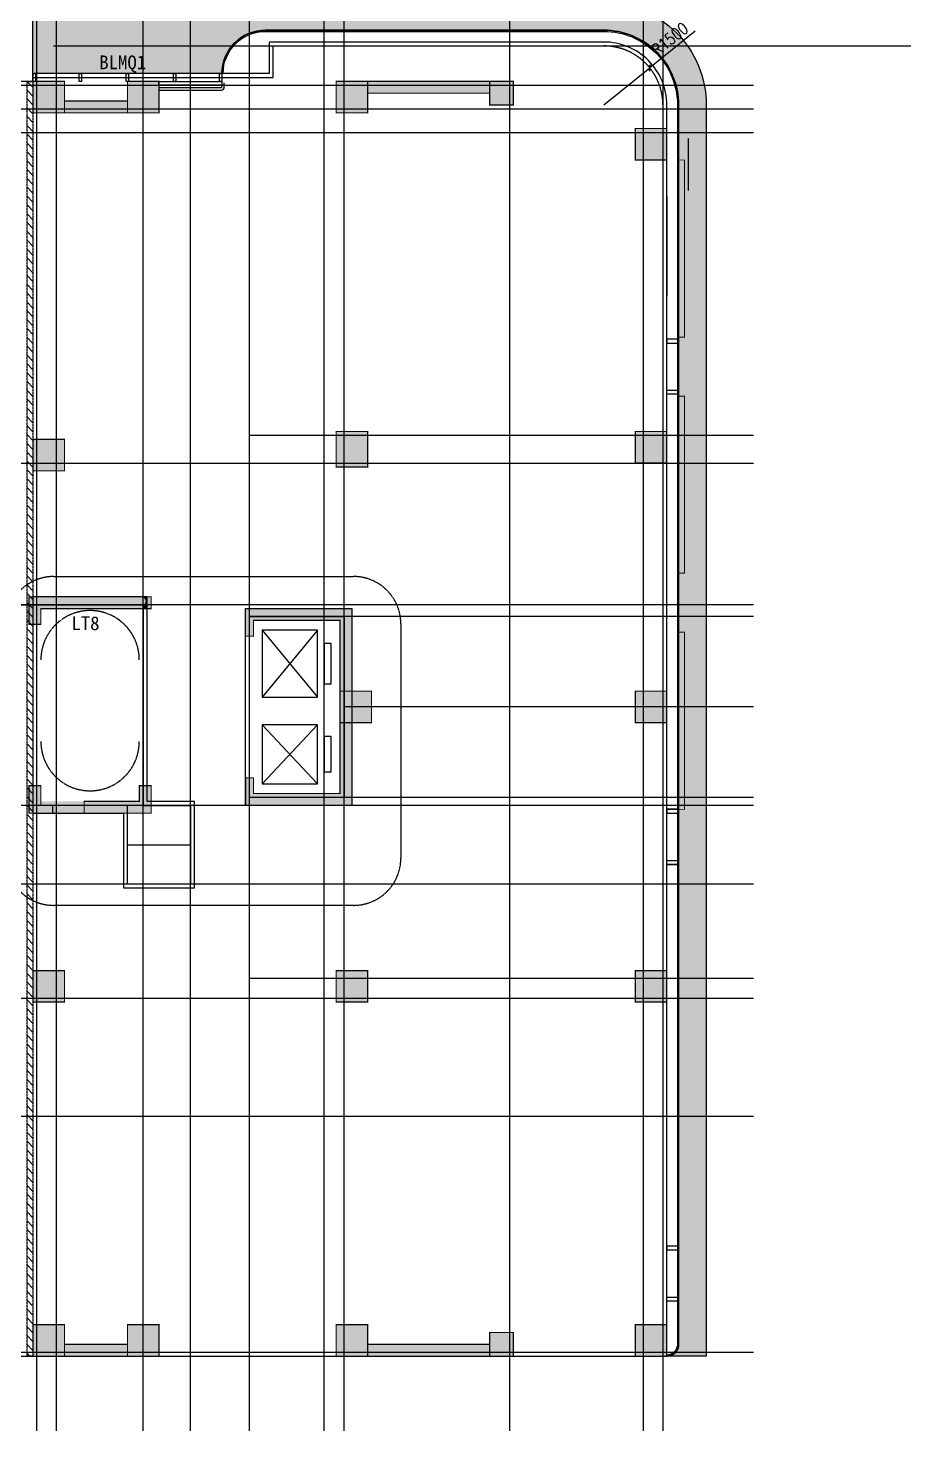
# Model space of a CAD drawing. Extents: x -737978 to 768813, y -372247 to 1140308.
# Drawn here: x -260626 to -238201, y -125798 to -90144 of the extents above; entities that cross this region are included whole.
import ezdxf

# ---------------------------------------------------------------- set-up
doc = ezdxf.new("R2010")
doc.units = 0
doc.header["$LTSCALE"] = 10
doc.header["$MEASUREMENT"] = 0
for name, pattern in [('DASH', [0.35, 0.25, -0.1]), ('DOTE', [2.42, 2, -0.2, 0.02, -0.2]), ('HIDDEN2', [4.7625, 3.175, -1.5875]), ('OWall_L2$0$HIDDEN2', [4.7625, 3.175, -1.5875])]:
    doc.linetypes.add(name, pattern=pattern)
doc.layers.get('0').update_dxf_attribs({"linetype": 'CONTINUOUS'})
doc.layers.get('Defpoints').update_dxf_attribs({"linetype": 'CONTINUOUS'})
for name, color, linetype in [('0-外部构件', 6, 'CONTINUOUS'), ('A-ANNO-DIMS', 93, 'CONTINUOUS'), ('A-ANNO-IDEN', 3, 'CONTINUOUS'), ('A-ANNO-TEXT', 7, 'CONTINUOUS'), ('A-WALL-GLAZ', 141, 'CONTINUOUS'), ('AXIS', 3, 'CONTINUOUS'), ('C-B', 7, 'CONTINUOUS'), ('C-JLQ', 2, 'CONTINUOUS'), ('C-JLQ-HATCH', 254, 'CONTINUOUS'), ('C-JLQ-UNDER', 6, 'HIDDEN2'), ('C-KZ', 2, 'CONTINUOUS'), ('C-Z-HATCH', 253, 'CONTINUOUS'), ('C座外围门窗1f$0$G-0-XREF', 2, 'CONTINUOUS'), ('DOTE', 1, 'DOTE'), ('EVTR', 2, 'CONTINUOUS'), ('OWall_L2$0$A-COLS-HATH', 8, 'CONTINUOUS'), ('OWall_L2$0$A-HOLE-DASH', 21, 'OWall_L2$0$HIDDEN2'), ('PUB_HATCH', 8, 'CONTINUOUS'), ('STAIR', 2, 'CONTINUOUS'), ('WINDOW', 4, 'CONTINUOUS')]:
    doc.layers.add(name, color=color, linetype=linetype)
doc.layers.add('0-面积', color=2, linetype='CONTINUOUS', plot=False)
doc.styles.add('_TCH_DIM_T3', font='SIMPLEX.shx', dxfattribs={"width": 0.8, "bigfont": 'GBCBIG.shx'})
doc.styles.add('_TCH_DYN', font='')
doc.styles.get('_TCH_DYN').set_extended_font_data('SimSun')
doc.dimstyles.new('_TCH_ARCH', dxfattribs={"dimtxt": 3.5, "dimasz": 1, "dimexe": 2.5, "dimexo": 3, "dimgap": 1, "dimtad": 1, "dimtoh": 1, "dimdec": 0, "dimzin": 0, "dimdsep": 46, "dimtxsty": '_TCH_DIM_T3', "dimblk": 'ARCHTICK', "dimcen": 0.09, "dimclrt": 7, "dimadec": 1, "dimazin": 0, "dimtfac": 1, "dimtdec": 0, "dimtix": 1, "dimtmove": 2, "dimatfit": 3, "dimfxl": 1, "dimtolj": 1, "dimtzin": 0, "dimarcsym": 0})

# ---------------------------------------------------------------- blocks, each defined once
blk = doc.blocks.new('转换柱柱网1')
at = {"layer": 'C-JLQ-HATCH', "linetype": 'DOTE'}
h = blk.add_hatch(color=252, dxfattribs=at)
h.paths.add_polyline_path([(8605310, 19667), (8605310, 20267), (8606010, 20267), (8606010, 19967), (8605510, 19967), (8605510, 19667)])
h.paths.add_polyline_path([(8605310, 18867), (8605610, 18867), (8605610, 17467), (8606010, 17467), (8606010, 17167), (8605310, 17167)])
for points in [[(8610110, 19967), (8610510, 19967), (8610510, 17167), (8610810, 17167), (8610810, 20267), (8610110, 20267)], [(8623110, 19367), (8623410, 19367), (8623410, 17767), (8623110, 17767)], [(8610510, 12068), (8610510, 14768), (8609810, 14768), (8609810, 14568), (8610210, 14568), (8610210, 12368), (8605810, 12368), (8605810, 14568), (8606209, 14568), (8606209, 14767), (8605509, 14767), (8605509, 12068)], [(8591510, 11667), (8591810, 11667), (8591810, 8567), (8591510, 8567)], [(8623610, 11667), (8623910, 11667), (8623910, 8567), (8623610, 8567)]]:
    blk.add_hatch(color=252, dxfattribs=at).paths.add_polyline_path(points)
at = {"layer": 'C-Z-HATCH', "linetype": 'DOTE'}
for points in [[(8591510, 20167), (8592310, 20167), (8592310, 19367), (8591510, 19367)], [(8600510, 20167), (8601310, 20167), (8601310, 19367), (8600510, 19367)], [(8614010, 20167), (8614810, 20167), (8614810, 19367), (8614010, 19367)], [(8623110, 20167), (8623910, 20167), (8623910, 19367), (8623110, 19367)], [(8591510, 19367), (8591810, 19367), (8591810, 17717), (8591510, 17717)], [(8591510, 17767), (8592310, 17767), (8592310, 16967), (8591510, 16967)], [(8623910, 17767), (8623110, 17767), (8623110, 16967), (8623910, 16967)], [(8591510, 12467), (8592310, 12467), (8592310, 11667), (8591510, 11667)], [(8600510, 12467), (8601310, 12467), (8601310, 11667), (8600510, 11667)], [(8607610, 12368), (8608410, 12368), (8608410, 11568), (8607610, 11568)], [(8614110, 12467), (8615010, 12467), (8615010, 11667), (8614110, 11667)], [(8623110, 12467), (8623910, 12467), (8623910, 11667), (8623110, 11667)], [(8591510, 8567), (8592110, 8567), (8592110, 7967), (8591510, 7967)], [(8623310, 8567), (8623910, 8567), (8623910, 7967), (8623310, 7967)], [(8591510, 4867), (8592310, 4867), (8592310, 4067), (8591510, 4067)], [(8600510, 4867), (8601310, 4867), (8601310, 4067), (8600510, 4067)], [(8607610, 4867), (8608410, 4867), (8608410, 4067), (8607610, 4067)], [(8614210, 4867), (8615010, 4867), (8615010, 4067), (8614210, 4067)], [(8621910, 4867), (8622710, 4867), (8622710, 4067), (8621910, 4067)]]:
    blk.add_hatch(color=252, dxfattribs=at).paths.add_polyline_path(points)
at = {"layer": 'C-JLQ', "color": 2, "const_width": 30}
for points in [[(8605310, 19667), (8605310, 20267), (8606010, 20267), (8606010, 19967), (8605510, 19967), (8605510, 19667)], [(8605310, 18867), (8605610, 18867), (8605610, 17467), (8606010, 17467), (8606010, 17167), (8605310, 17167)], [(8607610, 12367), (8608410, 12367), (8608410, 11567), (8607610, 11567)]]:
    blk.add_lwpolyline(points, close=True, dxfattribs=at)
for points in [[(8610110, 19967), (8610510, 19967), (8610510, 17167), (8610510, 17167), (8610510, 17167), (8610810, 17167), (8610810, 20267), (8610110, 20267), (8610110, 19967)], [(8591510, 19367), (8591510, 17767)], [(8591810, 19367), (8591810, 17767)], [(8623110, 19367), (8623110, 17767)], [(8623410, 19367), (8623410, 17767)], [(8607610, 12067), (8605510, 12067), (8605510, 14767), (8606210, 14767), (8606210, 14566)], [(8606210, 14567), (8605810, 14567), (8605810, 12367), (8610210, 12367), (8610210, 14567), (8609810, 14567), (8609810, 14768), (8610510, 14768), (8610510, 12068), (8608410, 12068)], [(8591510, 8567), (8591510, 11667)], [(8591810, 8567), (8591810, 11667)], [(8623610, 8567), (8623610, 11667)], [(8623910, 8567), (8623910, 11667)]]:
    blk.add_lwpolyline(points, dxfattribs=at)
at = {"layer": 'C-KZ', "color": 2, "const_width": 30}
for points in [[(8591510, 20167), (8592310, 20167), (8592310, 19367), (8591510, 19367)], [(8600510, 20167), (8601310, 20167), (8601310, 19367), (8600510, 19367)], [(8614010, 20167), (8614810, 20167), (8614810, 19367), (8614010, 19367)], [(8623110, 20167), (8623910, 20167), (8623910, 19367), (8623110, 19367)], [(8591510, 17767), (8592310, 17767), (8592310, 16967), (8591510, 16967)], [(8623910, 17767), (8623110, 17767), (8623110, 16967), (8623910, 16967)], [(8591510, 12467), (8592310, 12467), (8592310, 11667), (8591510, 11667)], [(8600510, 12467), (8601310, 12467), (8601310, 11667), (8600510, 11667)], [(8614110, 12467), (8615010, 12467), (8615010, 11667), (8614110, 11667)], [(8623110, 12467), (8623910, 12467), (8623910, 11667), (8623110, 11667)], [(8591510, 8567), (8592110, 8567), (8592110, 7967), (8591510, 7967)], [(8623310, 8567), (8623910, 8567), (8623910, 7967), (8623310, 7967)], [(8591510, 4867), (8592310, 4867), (8592310, 4067), (8591510, 4067)], [(8600510, 4867), (8601310, 4867), (8601310, 4067), (8600510, 4067)], [(8607610, 4867), (8608410, 4867), (8608410, 4067), (8607610, 4067)], [(8614210, 4867), (8615010, 4867), (8615010, 4067), (8614210, 4067)], [(8621910, 4867), (8622710, 4867), (8622710, 4067), (8621910, 4067)]]:
    blk.add_lwpolyline(points, close=True, dxfattribs=at)
blk = doc.blocks.new('_ArchTick')
at = {"color": 0, "linetype": 'ByBlock', "const_width": 0.4}
blk.add_lwpolyline([(-0.5, -0.5), (0.5, 0.5)], dxfattribs=at)
blk = doc.blocks.new('*D208')
at = {"layer": 'A-ANNO-DIMS', "color": 0, "lineweight": -2, "transparency": 16777216}
for p in [(-243683, -90226), (-246001, -92098)]:
    blk.add_line(p, (-244834, -91156), dxfattribs=at)
at = {"layer": 'Defpoints', "color": 0, "transparency": 16777216}
for p in [(-244834, -91156), (-246001, -92098)]:
    blk.add_point(p, dxfattribs=at)
at = {"layer": 'A-ANNO-DIMS', "color": 0, "lineweight": -2, "transparency": 16777216, "xscale": 120, "yscale": 120, "zscale": 120, "rotation": 218.9256053519914}
blk.add_blockref('_ArchTick', (-244834, -91156), dxfattribs=at)
at = {"layer": 'A-ANNO-DIMS', "color": 7, "transparency": 16777216, "insert": (-244322, -90421), "char_height": 300, "attachment_point": 5, "rotation": 38.9256, "style": '_TCH_DIM_T3'}
blk.add_mtext('\\A1;R1500', dxfattribs=at)

msp = doc.modelspace()

# ---------------------------------------------------------------- hatches: boundary and pattern name
at = {"layer": 'A-WALL-GLAZ'}
h = msp.add_hatch(dxfattribs=at)
h.set_pattern_fill('玻璃2', color=8, scale=100)
h.set_pattern_definition([(45, (120, 60), (9e-14, 1527.3506), [600, -360, 600, -360, 240, -523.2816]), (45, (90, 90), (9e-14, 1527.3506), [480, -600, 360, -360, 420, -463.2816]), (45, (90, 180), (9e-14, 1527.3506), [360, -720, 240, -360, 540, -463.2816]), (45, (180, 90), (9e-14, 1527.3506), [360, -720, 300, -1303.2815]), (45, (270, 180), (9e-14, 1527.3506), [180, -900, 120, -1483.2815]), (45, (120, 330), (9e-14, 1527.3506), [120, -900, 120, -480, 300, -763.2816]), (45, (660, 240), (9e-14, 1527.3506), [600, -900, 720, -475.2816]), (45, (660, 150), (9e-14, 1527.3506), [840, -600, 900, -355.2816]), (45, (810, 270), (-2e-13, -1697.0563), [600, -840, 480, -763.2816]), (45, (720, 450), (9e-14, 1527.3506), [300, -1200, 360, -823.2816]), (45, (900, 360), (9e-14, 1527.3506), [240, -1200, 240, -1003.2815])])
edge = h.paths.add_edge_path()
edge.add_arc((-244395.9, -123603.5), 294.9, 270, 360.9898)
edge.add_line((-244101.1, -123598.4), (-244101.1, -92098.4))
edge.add_arc((-246001.1, -92098.4), 1900, 0, 90)
edge.add_line((-246001.1, -90198.4), (-254601.1, -90198.4))
edge.add_arc((-254601.1, -91292.1), 1093.8, 90, 180.32653)
edge.add_line((-255694.9, -91298.4), (-260501.1, -91298.4))
edge.add_line((-260501.1, -91298.4), (-260501.1, -89498.4))
edge.add_line((-260501.1, -89498.4), (-246001.1, -89498.4))
edge.add_arc((-246001.1, -92098.4), 2600, 0, 90, ccw=False)
edge.add_line((-243401.1, -92098.4), (-243401.1, -123898.4))
edge.add_line((-243401.1, -123898.4), (-244395.9, -123898.3))
at = {"layer": 'OWall_L2$0$A-COLS-HATH'}
h = msp.add_hatch(dxfattribs=at)
h.set_pattern_fill('ANSI31', color=256, scale=100, angle=90)
h.set_pattern_definition([(135, (-443777.86, -314053.15), (-112.2532, -112.2532), [])])
h.paths.add_polyline_path([(-260651.1, -123898.4), (-260651.1, -91498.4), (-260501.1, -91498.4), (-260501.1, -123898.4)])
h.paths.add_polyline_path([(-303201.1, -123898.4), (-303201.1, -87498.4), (-303101.1, -87498.4), (-303101.1, -123898.4)])
at = {"layer": 'PUB_HATCH'}
for points in [[(-252601.1, -91798.4), (-248401.1, -91798.4), (-248401.1, -91498.4), (-252601.1, -91498.4)], [(-260401.1, -92298.4), (-257701.1, -92298.4), (-257701.1, -91998.4), (-260401.1, -91998.4)], [(-260301.1, -104898.4), (-260501.1, -104598.4), (-260501.2, -105298.1), (-260301.2, -105298.2)], [(-257701.1, -104898.4), (-257701.1, -104598.4), (-260501.1, -104598.4), (-260434.4, -104731.7), (-260301.1, -104898.4)], [(-257601.1, -104598.4), (-257701.1, -104598.4), (-257634.4, -104698.4), (-257701.1, -104898.4), (-257601.1, -104898.4)], [(-252501.1, -105031.7), (-252401.1, -104898.4), (-255101.1, -104898.4), (-255034.4, -105031.7), (-254901.1, -105198.4), (-252701.1, -105198.4)], [(-254901.1, -105598.3), (-254901.1, -105198.4), (-255001.1, -105198.4), (-255101.1, -104898.4), (-255101.1, -105598.3)], [(-252701.1, -107498.4), (-252401.1, -107498.4), (-252401.1, -104898.4), (-252534.4, -104998.4), (-252701.1, -105198.4)], [(-252534.4, -109798.4), (-252401.1, -109898.4), (-252401.1, -107498.4), (-252501.1, -107565), (-252701.1, -107498.4), (-252701.1, -109598.4)], [(-260501.1, -109398.4), (-260501.1, -110098.4), (-260301.1, -109798.4), (-260301.1, -109398.4)], [(-257801.1, -109398.4), (-257801.1, -109798.4), (-257651.1, -110098.4), (-257501.1, -110098.4), (-257501.1, -109398.4)], [(-255101.1, -109898.4), (-254901.1, -109598.4), (-254901.1, -109199.4), (-255101.1, -109199.4)], [(-260434.4, -109965), (-260501.1, -110098.4), (-257501.1, -110098.4), (-257601.1, -109965), (-257801.1, -109798.4), (-260301.1, -109798.4)], [(-255034.4, -109765), (-255101.1, -109898.4), (-252401.1, -109898.4), (-252501.1, -109765), (-252701.1, -109598.4), (-254901.1, -109598.4)], [(-260401.1, -123898.4), (-257702.1, -123898.4), (-257702.1, -123598.4), (-260401.1, -123598.4)], [(-248401.1, -123598.4), (-252601.1, -123598.4), (-252601.1, -123898.4), (-248401.1, -123898.4)]]:
    msp.add_hatch(color=256, dxfattribs=at).paths.add_polyline_path(points)

# ---------------------------------------------------------------- linework, layer by layer
msp.add_lwpolyline([(-244395.9, -123898.3, 0.4192825), (-244101.1, -123598.4), (-244101.1, -92098.4, 0.4142136), (-246001.1, -90198.4), (-254601.1, -90198.4, 0.4158838), (-255694.9, -91298.4), (-260501.1, -91298.4), (-260501.1, -89498.4), (-260501.1, -89498.4), (-260501.1, -89498.4), (-260501.1, -89498.4), (-260501.1, -89498.4), (-246001.1, -89498.4, -0.4142136), (-243401.1, -92098.4), (-243401.1, -123898.4), (-244395.9, -123898.3)], format="xyb")
for points in [[(-257301.1, -91498.5), (-255701.1, -91498.4), (-255701.1, -91598.4), (-257301.1, -91598.4)], [(-258201.1, -111998.4), (-256401.1, -111998.4), (-256401.1, -109798.4), (-257600.2, -109798.4), (-257601.1, -104598.4), (-260501.1, -104598.4), (-260501.1, -110098.4), (-258201.1, -110098.4)], [(-255101.1, -104898.4), (-252401.1, -104898.4), (-252401.1, -109898.4), (-255101.1, -109898.4)]]:
    msp.add_lwpolyline(points, close=True)
at = {"layer": '0-外部构件'}
for p, q in [((-255694.9, -91298.4), (-255694.9, -91298.4)), ((-243851.1, -122648.4), (-243851.1, -122648.4)), ((-244401.1, -123898.4), (-244401.1, -123898.4))]:
    msp.add_line(p, q, dxfattribs=at)
for points in [[(-255701.1, -91298.4), (-255701.1, -91298.4, -0.4142136), (-254601.1, -90198.4), (-246001.1, -90198.4, -0.4142136), (-244101.1, -92098.4), (-244101.1, -123598.4, -0.4142136), (-244401.1, -123898.4), (-244401.1, -123898.4)], [(-255671.1, -91298.4, -0.4142136), (-254601.1, -90228.4), (-246001.1, -90228.4, -0.4142136), (-244131.1, -92098.4), (-244131.1, -123598.4, -0.4142136), (-244401.1, -123868.4, -0.4142136)]]:
    msp.add_lwpolyline(points, format="xyb", dxfattribs=at)
at = {"layer": '0-外部构件', "color": 4, "const_width": 20}
for points in [[(-244101.1, -93498.4), (-243951.1, -93498.4), (-243951.1, -97998.4), (-244101.1, -97998.4)], [(-243951.1, -99498.4), (-244101.1, -99498.4), (-244101.1, -103998.4), (-243951.1, -103998.4)], [(-243951.1, -105498.4), (-244101.1, -105498.4), (-244101.1, -109998.4), (-243951.1, -109998.4)]]:
    msp.add_lwpolyline(points, close=True, dxfattribs=at)
at = {"layer": '0-面积'}
msp.add_lwpolyline([(-269701.1, -123898.4), (-244401.1, -123898.4), (-244401.1, -92098.4, 0.4142136), (-246001.1, -90498.4), (-254501.1, -90498.4), (-254501.1, -91298.4), (-260501.1, -91298.4), (-260501.1, -91498.4), (-260901.1, -91498.4), (-260901.1, -90348), (-268446, -87676.2, 0.0852907), (-269480.8, -87498.4), (-269701.1, -87498.4), (-269701.1, -98804.4, -0.2736436), (-262369, -104798.4), (-257701.1, -104798.4), (-257701.1, -109898.4), (-256501.2, -109898.4), (-256501.1, -111898.4), (-258101.1, -111898.4), (-258101.1, -109898.4), (-261997.3, -109898.4, -0.3131574), (-269701.1, -117192.4), (-269701.1, -123898.4)], format="xyb", close=True, dxfattribs=at)
msp.add_lwpolyline([(-255001.1, -105098.4), (-252601.1, -105098.4), (-252601.1, -109698.4), (-255001.1, -109698.4)], close=True, dxfattribs=at)
at = {"layer": 'A-ANNO-IDEN', "linetype": 'DASH', "ltscale": 5}
msp.add_lwpolyline([(-252784.4, -112440.1), (-259976.1, -112440.1, -0.4142136), (-261176.1, -111240.1), (-261176.1, -105283.5, -0.4142136), (-259976.1, -104083.5), (-252357.2, -104083.5, -0.4142136), (-251157.2, -105283.5), (-251157.2, -111240.1, -0.4142136), (-252357.2, -112440.1), (-252784.4, -112440.1)], format="xyb", dxfattribs=at)
at = {"layer": 'AXIS'}
msp.add_line((-242201.1, -90598.4), (-238201.1, -90598.4), dxfattribs=at)
at = {"layer": 'C-B', "color": 8, "linetype": 'DASH'}
for centre, start, end in [((-259051.1, -106198.4), 0, 180), ((-259051.1, -108278.4), 180, 0)]:
    msp.add_arc(centre, 1250, start, end, dxfattribs=at)
at = {"layer": 'C座外围门窗1f$0$G-0-XREF'}
for points in [[(-260501.1, -91498.4), (-260501.1, -91298.4), (-260441.1, -91298.4), (-260441.1, -91498.4)], [(-259331.1, -91498.4), (-259331.1, -91298.4), (-259271.1, -91298.4), (-259271.1, -91498.4)], [(-258131.1, -91498.4), (-258131.1, -91298.4), (-258071.1, -91298.4), (-258071.1, -91498.4)], [(-256931.1, -91498.4), (-256931.1, -91298.4), (-256871.1, -91298.4), (-256871.1, -91498.4)], [(-255761.1, -91498.4), (-255761.1, -91298.4), (-255701.1, -91298.4), (-255701.1, -91498.4)]]:
    msp.add_lwpolyline(points, close=True, dxfattribs=at)
at = {"layer": 'DOTE'}
for p, q in [((-260401.1, -125798.4), (-260401.1, -86098.4)), ((-259901.1, -125798.4), (-259901.1, -86098.4)), ((-257701.1, -125798.4), (-257701.1, -86098.4)), ((-256501.2, -125798.4), (-256501.1, -86098.4)), ((-255001.1, -125798.4), (-255001.1, -86098.4)), ((-253101.1, -125798.4), (-253101.1, -86098.4)), ((-252601.3, -125798.4), (-252601.3, -86098.4)), ((-248401.2, -86098.4), (-248401.2, -125798.4)), ((-245001.3, -86098.4), (-245001.3, -125798.4)), ((-244501.1, -86098.4), (-244501.1, -125798.4)), ((-259978.1, -90598.4), (-242201.1, -90598.4)), ((-262301.2, -91598.4), (-242201.1, -91598.4)), ((-262301.2, -92198.4), (-242201.1, -92198.4)), ((-262301.2, -92798.4), (-242201.1, -92798.4)), ((-242201.1, -100498.4), (-255001.1, -100498.4)), ((-365101.1, -101198.4), (-242201.1, -101198.4)), ((-242201.1, -104798.4), (-262301.2, -104798.4)), ((-242201.1, -105098.4), (-255001.1, -105098.4)), ((-242201.1, -107398.4), (-252601.3, -107398.4)), ((-242201.1, -109698.4), (-255001.1, -109698.4)), ((-242201.1, -109898.4), (-262301.1, -109898.4)), ((-242201.1, -111898.4), (-262301.1, -111898.4)), ((-242201.1, -114298.4), (-255001.1, -114298.4)), ((-365101.1, -114798.4), (-242201.1, -114798.4)), ((-365101.1, -117798.4), (-242201.1, -117798.4)), ((-365101.1, -123798.4), (-242201.1, -123798.4))]:
    msp.add_line(p, q, dxfattribs=at)
for points in [[(-254401.1, -91398.4), (-254401.1, -90598.4)], [(-260501.1, -91398.4), (-254401.1, -91398.4)], [(-243851.1, -94274.4), (-243851.1, -92944.2)], [(-244401.1, -94415.4), (-244401.1, -96948.5)], [(-258101.1, -111898.4), (-258101.1, -109898.4)], [(-258101.1, -110898.4), (-256501.1, -110898.4)]]:
    msp.add_lwpolyline(points, dxfattribs=at)
msp.add_lwpolyline([(-244501.1, -92098.4), (-244501.1, -92098.4, 0.4142136), (-246001.1, -90598.4), (-246001.1, -90598.4)], format="xyb", dxfattribs=at)
at = {"layer": 'EVTR'}
for p, q in [((-253276.1, -105448.6), (-254676.1, -105448.6)), ((-254676.1, -105448.6), (-254676.1, -107148.4)), ((-253276.1, -105448.6), (-254676.1, -107148.4)), ((-254676.1, -105448.6), (-253276.1, -107148.4)), ((-253276.1, -107148.4), (-253276.1, -105448.6)), ((-252926.1, -105788.5), (-253101.1, -105788.5)), ((-253101.1, -105788.5), (-253101.1, -106808.4)), ((-252926.1, -106808.4), (-252926.1, -105788.5)), ((-253101.1, -106808.4), (-252926.1, -106808.4)), ((-254676.1, -107148.4), (-253276.1, -107148.4)), ((-253276.1, -107848.6), (-254676.1, -107848.6)), ((-254676.1, -107848.6), (-254676.1, -109348.3)), ((-253276.1, -107848.6), (-254676.1, -109348.3)), ((-254676.1, -107848.6), (-253276.1, -109348.3)), ((-253276.1, -109348.3), (-253276.1, -107848.6)), ((-252926.1, -108148.5), (-253101.1, -108148.5)), ((-253101.1, -108148.5), (-253101.1, -109048.3)), ((-252926.1, -109048.3), (-252926.1, -108148.5)), ((-253101.1, -109048.3), (-252926.1, -109048.3)), ((-254676.1, -109348.3), (-253276.1, -109348.3))]:
    msp.add_line(p, q, dxfattribs=at)
at = {"layer": 'OWall_L2$0$A-HOLE-DASH', "ltscale": 0.1}
msp.add_lwpolyline([(-260651.1, -123898.4), (-260651.1, -91498.4), (-260501.1, -91498.4), (-260501.1, -123898.4)], close=True, dxfattribs=at)
at = {"layer": 'STAIR'}
for points in [[(-255701.1, -91638.4), (-255701.1, -91598.4)], [(-255641.1, -91638.4), (-255641.1, -91538.4)]]:
    msp.add_lwpolyline(points, dxfattribs=at)
for points in [[(-257301.1, -91658.5), (-255721.1, -91658.4, 0.4142136), (-255701.1, -91638.4), (-255701.1, -91638.4)], [(-257301.1, -91718.5), (-255721.1, -91718.4, 0.4142136), (-255641.1, -91638.4), (-255641.1, -91638.4)]]:
    msp.add_lwpolyline(points, format="xyb", dxfattribs=at)
at = {"layer": 'WINDOW'}
for points in [[(-244401.1, -98148.4), (-244101.1, -98148.4), (-244101.1, -98048.4), (-244401.1, -98048.4)], [(-244401.1, -99348.4), (-244101.1, -99348.4), (-244101.1, -99448.4), (-244401.1, -99448.4)], [(-244401.1, -110098.4), (-244101.1, -110098.4), (-244101.1, -109998.4), (-244401.1, -109998.4)], [(-244401.1, -111298.4), (-244101.1, -111298.4), (-244101.1, -111398.4), (-244401.1, -111398.4)], [(-244401.1, -121198.3), (-244101.1, -121198.3), (-244101.1, -121098.3), (-244401.1, -121098.3)], [(-244401.1, -122398.3), (-244101.1, -122398.3), (-244101.1, -122498.3), (-244401.1, -122498.3)]]:
    msp.add_lwpolyline(points, close=True, dxfattribs=at)
for points in [[(-244401.1, -109998.4), (-244131.1, -109998.4)], [(-244401.1, -110098.4), (-244131.1, -110098.4)], [(-244401.1, -111298.4), (-244131.1, -111298.4)], [(-244401.1, -111398.4), (-244131.1, -111398.4)]]:
    msp.add_lwpolyline(points, dxfattribs=at)

# ---------------------------------------------------------------- block references
at = {"layer": 'C-JLQ', "rotation": 90}
msp.add_blockref('转换柱柱网1', (-240334, -8715408.2), dxfattribs=at)

# ---------------------------------------------------------------- texts
at = {"layer": 'A-ANNO-TEXT', "linetype": 'DASH', "style": '_TCH_DYN'}
msp.add_text('LT8', height=350, dxfattribs=at).set_placement((-259525.5, -105444.8))
at = {"layer": 'C-JLQ-UNDER', "linetype": 'DASH', "style": '_TCH_DYN'}
msp.add_text('BLMQ1', height=350, dxfattribs=at).set_placement((-258816.7, -91189.9))

# ---------------------------------------------------------------- dimensions: what is measured, and where the dimension line sits
at = {"layer": 'A-ANNO-DIMS'}
dim = msp.add_radius_dim(center=(-246001.1, -92098.4), mpoint=(-244834.2, -91155.9), dimstyle='_TCH_ARCH', override={"dimtxt": 300, "dimasz": 120, "dimgap": 100}, dxfattribs=at)
dim.commit()
dim.dimension.update_dxf_attribs({"geometry": '*D208', "text_midpoint": (-244322.2, -90421.1)})

doc.saveas('drawing.dxf')
